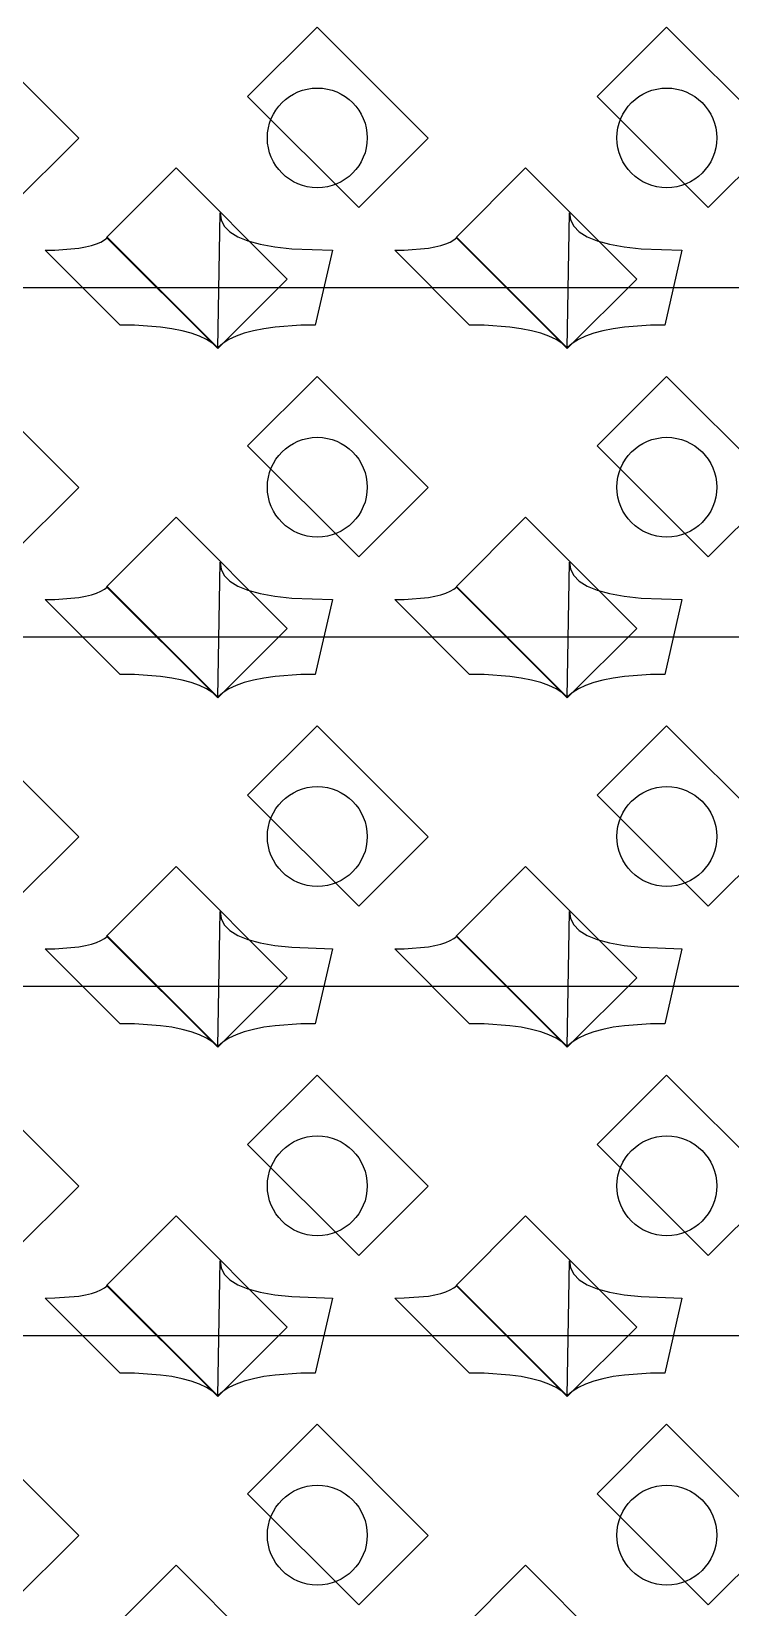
# Model space of a CAD drawing. Header units: inches. Extents: x 0.07 to 4.39, y 0.05 to 2.95.
# Drawn here: x 1.5428 to 1.6828, y 1.4955 to 1.8113 of the extents above; entities that cross this region are included whole.
import ezdxf

# ---------------------------------------------------------------- set-up
doc = ezdxf.new("R2010")
doc.units = ezdxf.units.IN
doc.header["$MEASUREMENT"] = 0
doc.layers.add('Top Layer', color=1, linetype='Continuous')

# ---------------------------------------------------------------- blocks, each defined once
blk = doc.blocks.new('0805_P_______________435')
at = {"layer": 'Top Layer'}
for p, q in [((-0.03937, 0.01575), (-0.01969, 0.01575)), ((-0.03937, -0.01575), (-0.03937, 0.01575)), ((-0.01969, 0.01575), (-0.01969, -0.01575)), ((0.01969, 0.01575), (0.03937, 0.01575)), ((0.01969, -0.01575), (0.01969, 0.01575)), ((0.03937, 0.01575), (0.03937, -0.01575)), ((-0.01969, -0.01575), (-0.03937, -0.01575)), ((0.03937, -0.01575), (0.01969, -0.01575))]:
    blk.add_line(p, q, dxfattribs=at)
blk = doc.blocks.new('0805_P_______________436')
at = {"layer": 'Top Layer'}
for p, q in [((-0.03937, 0.01575), (-0.01969, 0.01575)), ((-0.03937, -0.01575), (-0.03937, 0.01575)), ((-0.01969, 0.01575), (-0.01969, -0.01575)), ((0.01969, 0.01575), (0.03937, 0.01575)), ((0.01969, -0.01575), (0.01969, 0.01575)), ((0.03937, 0.01575), (0.03937, -0.01575)), ((-0.01969, -0.01575), (-0.03937, -0.01575)), ((0.03937, -0.01575), (0.01969, -0.01575))]:
    blk.add_line(p, q, dxfattribs=at)
blk = doc.blocks.new('0805_P_______________437')
at = {"layer": 'Top Layer'}
for p, q in [((-0.03937, 0.01575), (-0.01969, 0.01575)), ((-0.03937, -0.01575), (-0.03937, 0.01575)), ((-0.01969, 0.01575), (-0.01969, -0.01575)), ((0.01969, 0.01575), (0.03937, 0.01575)), ((0.01969, -0.01575), (0.01969, 0.01575)), ((0.03937, 0.01575), (0.03937, -0.01575)), ((-0.01969, -0.01575), (-0.03937, -0.01575)), ((0.03937, -0.01575), (0.01969, -0.01575))]:
    blk.add_line(p, q, dxfattribs=at)
blk = doc.blocks.new('0805_P_______________475')
at = {"layer": 'Top Layer'}
for p, q in [((-0.03937, 0.01575), (-0.01969, 0.01575)), ((-0.03937, -0.01575), (-0.03937, 0.01575)), ((-0.01969, 0.01575), (-0.01969, -0.01575)), ((0.01969, 0.01575), (0.03937, 0.01575)), ((0.01969, -0.01575), (0.01969, 0.01575)), ((0.03937, 0.01575), (0.03937, -0.01575)), ((-0.01969, -0.01575), (-0.03937, -0.01575)), ((0.03937, -0.01575), (0.01969, -0.01575))]:
    blk.add_line(p, q, dxfattribs=at)
blk = doc.blocks.new('0805_P_______________476')
at = {"layer": 'Top Layer'}
for p, q in [((-0.03937, 0.01575), (-0.01969, 0.01575)), ((-0.03937, -0.01575), (-0.03937, 0.01575)), ((-0.01969, 0.01575), (-0.01969, -0.01575)), ((0.01969, 0.01575), (0.03937, 0.01575)), ((0.01969, -0.01575), (0.01969, 0.01575)), ((0.03937, 0.01575), (0.03937, -0.01575)), ((-0.01969, -0.01575), (-0.03937, -0.01575)), ((0.03937, -0.01575), (0.01969, -0.01575))]:
    blk.add_line(p, q, dxfattribs=at)
blk = doc.blocks.new('0805_P_______________477')
at = {"layer": 'Top Layer'}
for p, q in [((-0.03937, 0.01575), (-0.01969, 0.01575)), ((-0.03937, -0.01575), (-0.03937, 0.01575)), ((-0.01969, 0.01575), (-0.01969, -0.01575)), ((0.01969, 0.01575), (0.03937, 0.01575)), ((0.01969, -0.01575), (0.01969, 0.01575)), ((0.03937, 0.01575), (0.03937, -0.01575)), ((-0.01969, -0.01575), (-0.03937, -0.01575)), ((0.03937, -0.01575), (0.01969, -0.01575))]:
    blk.add_line(p, q, dxfattribs=at)
blk = doc.blocks.new('0805_P_______________515')
at = {"layer": 'Top Layer'}
for p, q in [((-0.03937, 0.01575), (-0.01969, 0.01575)), ((-0.03937, -0.01575), (-0.03937, 0.01575)), ((-0.01969, 0.01575), (-0.01969, -0.01575)), ((0.01969, 0.01575), (0.03937, 0.01575)), ((0.01969, -0.01575), (0.01969, 0.01575)), ((0.03937, 0.01575), (0.03937, -0.01575)), ((-0.01969, -0.01575), (-0.03937, -0.01575)), ((0.03937, -0.01575), (0.01969, -0.01575))]:
    blk.add_line(p, q, dxfattribs=at)
blk = doc.blocks.new('0805_P_______________516')
at = {"layer": 'Top Layer'}
for p, q in [((-0.03937, 0.01575), (-0.01969, 0.01575)), ((-0.03937, -0.01575), (-0.03937, 0.01575)), ((-0.01969, 0.01575), (-0.01969, -0.01575)), ((0.01969, 0.01575), (0.03937, 0.01575)), ((0.01969, -0.01575), (0.01969, 0.01575)), ((0.03937, 0.01575), (0.03937, -0.01575)), ((-0.01969, -0.01575), (-0.03937, -0.01575)), ((0.03937, -0.01575), (0.01969, -0.01575))]:
    blk.add_line(p, q, dxfattribs=at)
blk = doc.blocks.new('0805_P_______________517')
at = {"layer": 'Top Layer'}
for p, q in [((-0.03937, 0.01575), (-0.01969, 0.01575)), ((-0.03937, -0.01575), (-0.03937, 0.01575)), ((-0.01969, 0.01575), (-0.01969, -0.01575)), ((0.01969, 0.01575), (0.03937, 0.01575)), ((0.01969, -0.01575), (0.01969, 0.01575)), ((0.03937, 0.01575), (0.03937, -0.01575)), ((-0.01969, -0.01575), (-0.03937, -0.01575)), ((0.03937, -0.01575), (0.01969, -0.01575))]:
    blk.add_line(p, q, dxfattribs=at)
blk = doc.blocks.new('0805_P_______________555')
at = {"layer": 'Top Layer'}
for p, q in [((-0.03937, 0.01575), (-0.01969, 0.01575)), ((-0.03937, -0.01575), (-0.03937, 0.01575)), ((-0.01969, 0.01575), (-0.01969, -0.01575)), ((0.01969, 0.01575), (0.03937, 0.01575)), ((0.01969, -0.01575), (0.01969, 0.01575)), ((0.03937, 0.01575), (0.03937, -0.01575)), ((-0.01969, -0.01575), (-0.03937, -0.01575)), ((0.03937, -0.01575), (0.01969, -0.01575))]:
    blk.add_line(p, q, dxfattribs=at)
blk = doc.blocks.new('0805_P_______________556')
at = {"layer": 'Top Layer'}
for p, q in [((-0.03937, 0.01575), (-0.01969, 0.01575)), ((-0.03937, -0.01575), (-0.03937, 0.01575)), ((-0.01969, 0.01575), (-0.01969, -0.01575)), ((0.01969, 0.01575), (0.03937, 0.01575)), ((0.01969, -0.01575), (0.01969, 0.01575)), ((0.03937, 0.01575), (0.03937, -0.01575)), ((-0.01969, -0.01575), (-0.03937, -0.01575)), ((0.03937, -0.01575), (0.01969, -0.01575))]:
    blk.add_line(p, q, dxfattribs=at)
blk = doc.blocks.new('0805_P_______________557')
at = {"layer": 'Top Layer'}
for p, q in [((-0.03937, 0.01575), (-0.01969, 0.01575)), ((-0.03937, -0.01575), (-0.03937, 0.01575)), ((-0.01969, 0.01575), (-0.01969, -0.01575)), ((0.01969, 0.01575), (0.03937, 0.01575)), ((0.01969, -0.01575), (0.01969, 0.01575)), ((0.03937, 0.01575), (0.03937, -0.01575)), ((-0.01969, -0.01575), (-0.03937, -0.01575)), ((0.03937, -0.01575), (0.01969, -0.01575))]:
    blk.add_line(p, q, dxfattribs=at)
blk = doc.blocks.new('0805_P_______________595')
at = {"layer": 'Top Layer'}
for p, q in [((-0.03937, 0.01575), (-0.01969, 0.01575)), ((-0.03937, -0.01575), (-0.03937, 0.01575)), ((-0.01969, 0.01575), (-0.01969, -0.01575)), ((0.01969, 0.01575), (0.03937, 0.01575)), ((0.01969, -0.01575), (0.01969, 0.01575)), ((0.03937, 0.01575), (0.03937, -0.01575)), ((-0.01969, -0.01575), (-0.03937, -0.01575)), ((0.03937, -0.01575), (0.01969, -0.01575))]:
    blk.add_line(p, q, dxfattribs=at)
blk = doc.blocks.new('0805_P_______________596')
at = {"layer": 'Top Layer'}
for p, q in [((-0.03937, 0.01575), (-0.01969, 0.01575)), ((-0.03937, -0.01575), (-0.03937, 0.01575)), ((-0.01969, 0.01575), (-0.01969, -0.01575)), ((0.01969, 0.01575), (0.03937, 0.01575)), ((0.01969, -0.01575), (0.01969, 0.01575)), ((0.03937, 0.01575), (0.03937, -0.01575)), ((-0.01969, -0.01575), (-0.03937, -0.01575)), ((0.03937, -0.01575), (0.01969, -0.01575))]:
    blk.add_line(p, q, dxfattribs=at)
blk = doc.blocks.new('0805_P_______________597')
at = {"layer": 'Top Layer'}
for p, q in [((-0.03937, 0.01575), (-0.01969, 0.01575)), ((-0.03937, -0.01575), (-0.03937, 0.01575)), ((-0.01969, 0.01575), (-0.01969, -0.01575)), ((0.01969, 0.01575), (0.03937, 0.01575)), ((0.01969, -0.01575), (0.01969, 0.01575)), ((0.03937, 0.01575), (0.03937, -0.01575)), ((-0.01969, -0.01575), (-0.03937, -0.01575)), ((0.03937, -0.01575), (0.01969, -0.01575))]:
    blk.add_line(p, q, dxfattribs=at)
blk = doc.blocks.new('0805_P_______________635')
at = {"layer": 'Top Layer'}
for p, q in [((-0.03937, 0.01575), (-0.01969, 0.01575)), ((-0.03937, -0.01575), (-0.03937, 0.01575)), ((-0.01969, 0.01575), (-0.01969, -0.01575)), ((0.01969, 0.01575), (0.03937, 0.01575)), ((0.01969, -0.01575), (0.01969, 0.01575)), ((0.03937, 0.01575), (0.03937, -0.01575)), ((-0.01969, -0.01575), (-0.03937, -0.01575)), ((0.03937, -0.01575), (0.01969, -0.01575))]:
    blk.add_line(p, q, dxfattribs=at)
blk = doc.blocks.new('0805_P_______________636')
at = {"layer": 'Top Layer'}
for p, q in [((-0.03937, 0.01575), (-0.01969, 0.01575)), ((-0.03937, -0.01575), (-0.03937, 0.01575)), ((-0.01969, 0.01575), (-0.01969, -0.01575)), ((0.01969, 0.01575), (0.03937, 0.01575)), ((0.01969, -0.01575), (0.01969, 0.01575)), ((0.03937, 0.01575), (0.03937, -0.01575)), ((-0.01969, -0.01575), (-0.03937, -0.01575)), ((0.03937, -0.01575), (0.01969, -0.01575))]:
    blk.add_line(p, q, dxfattribs=at)
blk = doc.blocks.new('0805_P_______________637')
at = {"layer": 'Top Layer'}
for p, q in [((-0.03937, 0.01575), (-0.01969, 0.01575)), ((-0.03937, -0.01575), (-0.03937, 0.01575)), ((-0.01969, 0.01575), (-0.01969, -0.01575)), ((0.01969, 0.01575), (0.03937, 0.01575)), ((0.01969, -0.01575), (0.01969, 0.01575)), ((0.03937, 0.01575), (0.03937, -0.01575)), ((-0.01969, -0.01575), (-0.03937, -0.01575)), ((0.03937, -0.01575), (0.01969, -0.01575))]:
    blk.add_line(p, q, dxfattribs=at)

msp = doc.modelspace()

# ---------------------------------------------------------------- linework, layer by layer
at = {"layer": 'Top Layer'}
for p, q in [((1.58005, 1.74795), (1.58051, 1.775)), ((1.58051, 1.775), (1.58071, 1.77357)), ((1.65005, 1.74795), (1.65051, 1.775)), ((1.65051, 1.775), (1.65071, 1.77357)), ((1.58071, 1.77357), (1.58137, 1.7723)), ((1.58137, 1.7723), (1.58248, 1.77117)), ((1.65071, 1.77357), (1.65137, 1.7723)), ((1.65137, 1.7723), (1.65248, 1.77117)), ((1.55474, 1.76842), (1.55576, 1.76875)), ((1.55576, 1.76875), (1.55664, 1.76914)), ((1.55664, 1.76914), (1.55737, 1.76957)), ((1.55737, 1.76957), (1.55795, 1.77005)), ((1.55795, 1.77005), (1.58005, 1.74795)), ((1.58248, 1.77117), (1.58405, 1.7702)), ((1.58405, 1.7702), (1.58607, 1.76937)), ((1.58607, 1.76937), (1.58855, 1.7687)), ((1.58855, 1.7687), (1.59148, 1.76818)), ((1.62474, 1.76842), (1.62576, 1.76875)), ((1.62576, 1.76875), (1.62664, 1.76914)), ((1.62664, 1.76914), (1.62737, 1.76957)), ((1.62737, 1.76957), (1.62795, 1.77005)), ((1.62795, 1.77005), (1.65005, 1.74795)), ((1.65248, 1.77117), (1.65405, 1.7702)), ((1.65405, 1.7702), (1.65607, 1.76937)), ((1.65607, 1.76937), (1.65855, 1.7687)), ((1.65855, 1.7687), (1.66148, 1.76818)), ((1.54551, 1.7675), (1.54741, 1.76753)), ((1.56051, 1.7525), (1.54551, 1.7675)), ((1.54741, 1.76753), (1.55225, 1.76791)), ((1.55225, 1.76791), (1.55356, 1.76814)), ((1.55356, 1.76814), (1.55474, 1.76842)), ((1.59148, 1.76818), (1.59487, 1.7678)), ((1.59487, 1.7678), (1.60301, 1.7675)), ((1.60301, 1.7675), (1.5996, 1.7525)), ((1.61551, 1.7675), (1.61741, 1.76753)), ((1.63051, 1.7525), (1.61551, 1.7675)), ((1.61741, 1.76753), (1.62225, 1.76791)), ((1.62225, 1.76791), (1.62356, 1.76814)), ((1.62356, 1.76814), (1.62474, 1.76842)), ((1.66148, 1.76818), (1.66487, 1.7678)), ((1.66487, 1.7678), (1.67301, 1.7675)), ((1.67301, 1.7675), (1.6696, 1.7525)), ((1.29588, 1.76), (1.57588, 1.76)), ((1.57588, 1.76), (1.78588, 1.76)), ((1.5634, 1.75245), (1.56051, 1.7525)), ((1.56857, 1.75209), (1.5634, 1.75245)), ((1.57084, 1.75177), (1.56857, 1.75209)), ((1.5729, 1.75136), (1.57084, 1.75177)), ((1.57475, 1.75086), (1.5729, 1.75136)), ((1.57639, 1.75027), (1.57475, 1.75086)), ((1.57782, 1.74959), (1.57639, 1.75027)), ((1.57904, 1.74882), (1.57782, 1.74959)), ((1.58229, 1.74959), (1.58107, 1.74882)), ((1.58372, 1.75027), (1.58229, 1.74959)), ((1.58536, 1.75086), (1.58372, 1.75027)), ((1.58721, 1.75136), (1.58536, 1.75086)), ((1.58927, 1.75177), (1.58721, 1.75136)), ((1.59154, 1.75209), (1.58927, 1.75177)), ((1.59671, 1.75245), (1.59154, 1.75209)), ((1.5996, 1.7525), (1.59671, 1.75245)), ((1.6334, 1.75245), (1.63051, 1.7525)), ((1.63857, 1.75209), (1.6334, 1.75245)), ((1.64084, 1.75177), (1.63857, 1.75209)), ((1.6429, 1.75136), (1.64084, 1.75177)), ((1.64475, 1.75086), (1.6429, 1.75136)), ((1.64639, 1.75027), (1.64475, 1.75086)), ((1.64782, 1.74959), (1.64639, 1.75027)), ((1.64904, 1.74882), (1.64782, 1.74959)), ((1.65229, 1.74959), (1.65107, 1.74882)), ((1.65372, 1.75027), (1.65229, 1.74959)), ((1.65536, 1.75086), (1.65372, 1.75027)), ((1.65721, 1.75136), (1.65536, 1.75086)), ((1.65927, 1.75177), (1.65721, 1.75136)), ((1.66154, 1.75209), (1.65927, 1.75177)), ((1.66671, 1.75245), (1.66154, 1.75209)), ((1.6696, 1.7525), (1.66671, 1.75245)), ((1.58005, 1.74795), (1.57904, 1.74882)), ((1.58107, 1.74882), (1.58005, 1.74795)), ((1.65005, 1.74795), (1.64904, 1.74882)), ((1.65107, 1.74882), (1.65005, 1.74795)), ((1.58005, 1.67795), (1.58051, 1.705)), ((1.58051, 1.705), (1.58071, 1.70358)), ((1.58071, 1.70358), (1.58137, 1.7023)), ((1.58137, 1.7023), (1.58248, 1.70118)), ((1.65005, 1.67795), (1.65051, 1.705)), ((1.65051, 1.705), (1.65071, 1.70358)), ((1.65071, 1.70358), (1.65137, 1.7023)), ((1.65137, 1.7023), (1.65248, 1.70118)), ((1.55576, 1.69875), (1.55664, 1.69914)), ((1.55664, 1.69914), (1.55737, 1.69957)), ((1.55737, 1.69957), (1.55795, 1.70006)), ((1.55795, 1.70006), (1.58005, 1.67795)), ((1.58248, 1.70118), (1.58405, 1.7002)), ((1.58405, 1.7002), (1.58607, 1.69938)), ((1.58607, 1.69938), (1.58855, 1.6987)), ((1.62576, 1.69875), (1.62664, 1.69914)), ((1.62664, 1.69914), (1.62737, 1.69957)), ((1.62737, 1.69957), (1.62795, 1.70006)), ((1.62795, 1.70006), (1.65005, 1.67795)), ((1.65248, 1.70118), (1.65405, 1.7002)), ((1.65405, 1.7002), (1.65607, 1.69938)), ((1.65607, 1.69938), (1.65855, 1.6987)), ((1.54551, 1.6975), (1.54741, 1.69753)), ((1.56051, 1.6825), (1.54551, 1.6975)), ((1.54741, 1.69753), (1.55225, 1.69791)), ((1.55225, 1.69791), (1.55356, 1.69814)), ((1.55356, 1.69814), (1.55474, 1.69842)), ((1.55474, 1.69842), (1.55576, 1.69875)), ((1.58855, 1.6987), (1.59148, 1.69817)), ((1.59148, 1.69817), (1.59487, 1.6978)), ((1.59487, 1.6978), (1.60301, 1.6975)), ((1.60301, 1.6975), (1.5996, 1.6825)), ((1.61551, 1.6975), (1.61741, 1.69753)), ((1.63051, 1.6825), (1.61551, 1.6975)), ((1.61741, 1.69753), (1.62225, 1.69791)), ((1.62225, 1.69791), (1.62356, 1.69814)), ((1.62356, 1.69814), (1.62474, 1.69842)), ((1.62474, 1.69842), (1.62576, 1.69875)), ((1.65855, 1.6987), (1.66148, 1.69817)), ((1.66148, 1.69817), (1.66487, 1.6978)), ((1.66487, 1.6978), (1.67301, 1.6975)), ((1.67301, 1.6975), (1.6696, 1.6825)), ((1.29588, 1.69), (1.64588, 1.69)), ((1.64588, 1.69), (1.85588, 1.69)), ((1.5634, 1.68245), (1.56051, 1.6825)), ((1.56857, 1.68209), (1.5634, 1.68245)), ((1.57084, 1.68177), (1.56857, 1.68209)), ((1.5729, 1.68136), (1.57084, 1.68177)), ((1.57475, 1.68086), (1.5729, 1.68136)), ((1.57639, 1.68027), (1.57475, 1.68086)), ((1.57782, 1.67959), (1.57639, 1.68027)), ((1.58372, 1.68027), (1.58229, 1.67959)), ((1.58536, 1.68086), (1.58372, 1.68027)), ((1.58721, 1.68136), (1.58536, 1.68086)), ((1.58927, 1.68177), (1.58721, 1.68136)), ((1.59154, 1.68209), (1.58927, 1.68177)), ((1.59671, 1.68245), (1.59154, 1.68209)), ((1.5996, 1.6825), (1.59671, 1.68245)), ((1.6334, 1.68245), (1.63051, 1.6825)), ((1.63857, 1.68209), (1.6334, 1.68245)), ((1.64084, 1.68177), (1.63857, 1.68209)), ((1.6429, 1.68136), (1.64084, 1.68177)), ((1.64475, 1.68086), (1.6429, 1.68136)), ((1.64639, 1.68027), (1.64475, 1.68086)), ((1.64782, 1.67959), (1.64639, 1.68027)), ((1.65372, 1.68027), (1.65229, 1.67959)), ((1.65536, 1.68086), (1.65372, 1.68027)), ((1.65721, 1.68136), (1.65536, 1.68086)), ((1.65927, 1.68177), (1.65721, 1.68136)), ((1.66154, 1.68209), (1.65927, 1.68177)), ((1.66671, 1.68245), (1.66154, 1.68209)), ((1.6696, 1.6825), (1.66671, 1.68245)), ((1.57904, 1.67882), (1.57782, 1.67959)), ((1.58005, 1.67795), (1.57904, 1.67882)), ((1.58107, 1.67882), (1.58005, 1.67795)), ((1.58229, 1.67959), (1.58107, 1.67882)), ((1.64904, 1.67882), (1.64782, 1.67959)), ((1.65005, 1.67795), (1.64904, 1.67882)), ((1.65107, 1.67882), (1.65005, 1.67795)), ((1.65229, 1.67959), (1.65107, 1.67882)), ((1.58005, 1.60795), (1.58051, 1.635)), ((1.58051, 1.635), (1.58071, 1.63357)), ((1.58071, 1.63357), (1.58137, 1.6323)), ((1.65005, 1.60795), (1.65051, 1.635)), ((1.65051, 1.635), (1.65071, 1.63357)), ((1.65071, 1.63357), (1.65137, 1.6323)), ((1.55664, 1.62914), (1.55737, 1.62957)), ((1.55737, 1.62957), (1.55795, 1.63006)), ((1.55795, 1.63006), (1.58005, 1.60795)), ((1.58137, 1.6323), (1.58248, 1.63118)), ((1.58248, 1.63118), (1.58405, 1.6302)), ((1.58405, 1.6302), (1.58607, 1.62938)), ((1.62664, 1.62914), (1.62737, 1.62957)), ((1.62737, 1.62957), (1.62795, 1.63006)), ((1.62795, 1.63006), (1.65005, 1.60795)), ((1.65137, 1.6323), (1.65248, 1.63118)), ((1.65248, 1.63118), (1.65405, 1.6302)), ((1.65405, 1.6302), (1.65607, 1.62938)), ((1.54551, 1.6275), (1.54741, 1.62753)), ((1.56051, 1.6125), (1.54551, 1.6275)), ((1.54741, 1.62753), (1.55225, 1.62791)), ((1.55225, 1.62791), (1.55356, 1.62814)), ((1.55356, 1.62814), (1.55474, 1.62842)), ((1.55474, 1.62842), (1.55576, 1.62875)), ((1.55576, 1.62875), (1.55664, 1.62914)), ((1.58607, 1.62938), (1.58855, 1.6287)), ((1.58855, 1.6287), (1.59148, 1.62817)), ((1.59148, 1.62817), (1.59487, 1.6278)), ((1.59487, 1.6278), (1.60301, 1.6275)), ((1.60301, 1.6275), (1.5996, 1.6125)), ((1.61551, 1.6275), (1.61741, 1.62753)), ((1.63051, 1.6125), (1.61551, 1.6275)), ((1.61741, 1.62753), (1.62225, 1.62791)), ((1.62225, 1.62791), (1.62356, 1.62814)), ((1.62356, 1.62814), (1.62474, 1.62842)), ((1.62474, 1.62842), (1.62576, 1.62875)), ((1.62576, 1.62875), (1.62664, 1.62914)), ((1.65607, 1.62938), (1.65855, 1.6287)), ((1.65855, 1.6287), (1.66148, 1.62817)), ((1.66148, 1.62817), (1.66487, 1.6278)), ((1.66487, 1.6278), (1.67301, 1.6275)), ((1.67301, 1.6275), (1.6696, 1.6125)), ((1.29588, 1.62), (1.57588, 1.62)), ((1.57588, 1.62), (1.78588, 1.62)), ((1.5634, 1.61245), (1.56051, 1.6125)), ((1.56857, 1.61209), (1.5634, 1.61245)), ((1.57084, 1.61177), (1.56857, 1.61209)), ((1.5729, 1.61136), (1.57084, 1.61177)), ((1.57475, 1.61086), (1.5729, 1.61136)), ((1.57639, 1.61027), (1.57475, 1.61086)), ((1.58536, 1.61086), (1.58372, 1.61027)), ((1.58721, 1.61136), (1.58536, 1.61086)), ((1.58927, 1.61177), (1.58721, 1.61136)), ((1.59154, 1.61209), (1.58927, 1.61177)), ((1.59671, 1.61245), (1.59154, 1.61209)), ((1.5996, 1.6125), (1.59671, 1.61245)), ((1.6334, 1.61245), (1.63051, 1.6125)), ((1.63857, 1.61209), (1.6334, 1.61245)), ((1.64084, 1.61177), (1.63857, 1.61209)), ((1.6429, 1.61136), (1.64084, 1.61177)), ((1.64475, 1.61086), (1.6429, 1.61136)), ((1.64639, 1.61027), (1.64475, 1.61086)), ((1.65536, 1.61086), (1.65372, 1.61027)), ((1.65721, 1.61136), (1.65536, 1.61086)), ((1.65927, 1.61177), (1.65721, 1.61136)), ((1.66154, 1.61209), (1.65927, 1.61177)), ((1.66671, 1.61245), (1.66154, 1.61209)), ((1.6696, 1.6125), (1.66671, 1.61245)), ((1.57782, 1.60959), (1.57639, 1.61027)), ((1.57904, 1.60882), (1.57782, 1.60959)), ((1.58005, 1.60795), (1.57904, 1.60882)), ((1.58107, 1.60882), (1.58005, 1.60795)), ((1.58229, 1.60959), (1.58107, 1.60882)), ((1.58372, 1.61027), (1.58229, 1.60959)), ((1.64782, 1.60959), (1.64639, 1.61027)), ((1.64904, 1.60882), (1.64782, 1.60959)), ((1.65005, 1.60795), (1.64904, 1.60882)), ((1.65107, 1.60882), (1.65005, 1.60795)), ((1.65229, 1.60959), (1.65107, 1.60882)), ((1.65372, 1.61027), (1.65229, 1.60959)), ((1.58005, 1.53795), (1.58051, 1.565)), ((1.58051, 1.565), (1.58071, 1.56357)), ((1.58071, 1.56357), (1.58137, 1.5623)), ((1.65005, 1.53795), (1.65051, 1.565)), ((1.65051, 1.565), (1.65071, 1.56357)), ((1.65071, 1.56357), (1.65137, 1.5623)), ((1.58137, 1.5623), (1.58248, 1.56117)), ((1.58248, 1.56117), (1.58405, 1.5602)), ((1.58405, 1.5602), (1.58607, 1.55937)), ((1.65137, 1.5623), (1.65248, 1.56117)), ((1.65248, 1.56117), (1.65405, 1.5602)), ((1.65405, 1.5602), (1.65607, 1.55937)), ((1.54551, 1.5575), (1.54741, 1.55753)), ((1.56051, 1.5425), (1.54551, 1.5575)), ((1.54741, 1.55753), (1.55225, 1.55791)), ((1.55225, 1.55791), (1.55356, 1.55814)), ((1.55356, 1.55814), (1.55474, 1.55842)), ((1.55474, 1.55842), (1.55576, 1.55875)), ((1.55576, 1.55875), (1.55664, 1.55914)), ((1.55664, 1.55914), (1.55737, 1.55957)), ((1.55737, 1.55957), (1.55795, 1.56005)), ((1.55795, 1.56005), (1.58005, 1.53795)), ((1.58607, 1.55937), (1.58855, 1.5587)), ((1.58855, 1.5587), (1.59148, 1.55818)), ((1.59148, 1.55818), (1.59487, 1.5578)), ((1.59487, 1.5578), (1.60301, 1.5575)), ((1.60301, 1.5575), (1.5996, 1.5425)), ((1.61551, 1.5575), (1.61741, 1.55753)), ((1.63051, 1.5425), (1.61551, 1.5575)), ((1.61741, 1.55753), (1.62225, 1.55791)), ((1.62225, 1.55791), (1.62356, 1.55814)), ((1.62356, 1.55814), (1.62474, 1.55842)), ((1.62474, 1.55842), (1.62576, 1.55875)), ((1.62576, 1.55875), (1.62664, 1.55914)), ((1.62664, 1.55914), (1.62737, 1.55957)), ((1.62737, 1.55957), (1.62795, 1.56005)), ((1.62795, 1.56005), (1.65005, 1.53795)), ((1.65607, 1.55937), (1.65855, 1.5587)), ((1.65855, 1.5587), (1.66148, 1.55818)), ((1.66148, 1.55818), (1.66487, 1.5578)), ((1.66487, 1.5578), (1.67301, 1.5575)), ((1.67301, 1.5575), (1.6696, 1.5425)), ((1.29588, 1.55), (1.57588, 1.55)), ((1.57588, 1.55), (1.78588, 1.55)), ((1.5634, 1.54245), (1.56051, 1.5425)), ((1.56857, 1.54209), (1.5634, 1.54245)), ((1.57084, 1.54177), (1.56857, 1.54209)), ((1.5729, 1.54136), (1.57084, 1.54177)), ((1.57475, 1.54086), (1.5729, 1.54136)), ((1.58721, 1.54136), (1.58536, 1.54086)), ((1.58927, 1.54177), (1.58721, 1.54136)), ((1.59154, 1.54209), (1.58927, 1.54177)), ((1.59671, 1.54245), (1.59154, 1.54209)), ((1.5996, 1.5425), (1.59671, 1.54245)), ((1.6334, 1.54245), (1.63051, 1.5425)), ((1.63857, 1.54209), (1.6334, 1.54245)), ((1.64084, 1.54177), (1.63857, 1.54209)), ((1.6429, 1.54136), (1.64084, 1.54177)), ((1.64475, 1.54086), (1.6429, 1.54136)), ((1.65721, 1.54136), (1.65536, 1.54086)), ((1.65927, 1.54177), (1.65721, 1.54136)), ((1.66154, 1.54209), (1.65927, 1.54177)), ((1.66671, 1.54245), (1.66154, 1.54209)), ((1.6696, 1.5425), (1.66671, 1.54245)), ((1.57639, 1.54027), (1.57475, 1.54086)), ((1.57782, 1.53959), (1.57639, 1.54027)), ((1.57904, 1.53882), (1.57782, 1.53959)), ((1.58005, 1.53795), (1.57904, 1.53882)), ((1.58107, 1.53882), (1.58005, 1.53795)), ((1.58229, 1.53959), (1.58107, 1.53882)), ((1.58372, 1.54027), (1.58229, 1.53959)), ((1.58536, 1.54086), (1.58372, 1.54027)), ((1.64639, 1.54027), (1.64475, 1.54086)), ((1.64782, 1.53959), (1.64639, 1.54027)), ((1.64904, 1.53882), (1.64782, 1.53959)), ((1.65005, 1.53795), (1.64904, 1.53882)), ((1.65107, 1.53882), (1.65005, 1.53795)), ((1.65229, 1.53959), (1.65107, 1.53882)), ((1.65372, 1.54027), (1.65229, 1.53959)), ((1.65536, 1.54086), (1.65372, 1.54027))]:
    msp.add_line(p, q, dxfattribs=at)
for centre in [(1.6, 1.79), (1.67, 1.79), (1.6, 1.72), (1.67, 1.72), (1.6, 1.65), (1.67, 1.65), (1.6, 1.58), (1.67, 1.58), (1.6, 1.51), (1.67, 1.51)]:
    msp.add_circle(centre, 0.01, dxfattribs=at)

# ---------------------------------------------------------------- block references
at = {"rotation": 45}
for name, p in [('0805_P_______________437', (1.555, 1.815)), ('0805_P_______________436', (1.625, 1.815)), ('0805_P_______________435', (1.695, 1.815)), ('0805_P_______________477', (1.555, 1.745)), ('0805_P_______________476', (1.625, 1.745)), ('0805_P_______________475', (1.695, 1.745)), ('0805_P_______________517', (1.555, 1.675)), ('0805_P_______________516', (1.625, 1.675)), ('0805_P_______________515', (1.695, 1.675)), ('0805_P_______________557', (1.555, 1.605)), ('0805_P_______________556', (1.625, 1.605)), ('0805_P_______________555', (1.695, 1.605)), ('0805_P_______________597', (1.555, 1.535)), ('0805_P_______________596', (1.625, 1.535)), ('0805_P_______________595', (1.695, 1.535)), ('0805_P_______________637', (1.555, 1.465)), ('0805_P_______________636', (1.625, 1.465)), ('0805_P_______________635', (1.695, 1.465))]:
    msp.add_blockref(name, p, dxfattribs=at)

doc.saveas('drawing.dxf')
